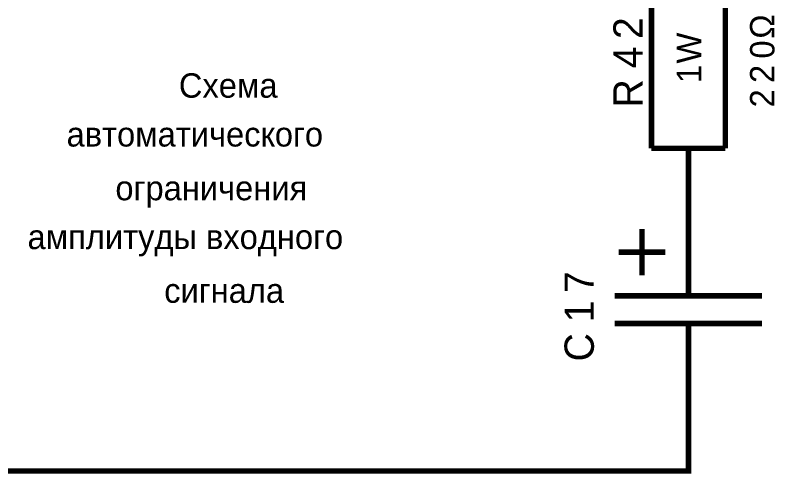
# Model space of a CAD drawing. Header units: millimetres. Extents: x 0 to 420, y 0 to 297.
# Drawn here: x 141.01 to 182.21, y 152.34 to 177.22 of the extents above; entities that cross this region are included whole.
import ezdxf

# ---------------------------------------------------------------- set-up
doc = ezdxf.new("R2010")
doc.units = ezdxf.units.MM
doc.layers.add('Sheet', color=255, linetype='Continuous')

msp = doc.modelspace()

# ---------------------------------------------------------------- linework, layer by layer
at = {"layer": 'Sheet', "const_width": 0.3}
for points in [[(175.524, 169.993), (175.524, 179.995)], [(179.529, 169.993), (179.529, 179.995)], [(175.524, 169.993), (179.529, 169.993)], [(177.527, 169.993), (177.527, 167.493)], [(177.527, 167.493), (177.527, 164.993)], [(175.011, 163.105), (175.011, 165.622)], [(177.527, 161.995), (177.527, 164.993)], [(173.737, 164.363), (176.269, 164.363)], [(173.521, 161.995), (181.516, 161.995)], [(173.521, 160.489), (181.516, 160.489)], [(177.527, 160.489), (177.527, 157.491)], [(127.543, 152.491), (177.527, 152.491), (177.527, 157.491)]]:
    msp.add_lwpolyline(points, dxfattribs=at)

# ---------------------------------------------------------------- texts
at = {"layer": 'Sheet'}
for s, height, p in [('Ω', 1.325, (182.194, 175.921)), ('2', 1.59, (175.044, 175.921)), ('W', 1.325, (178.222, 174.597)), ('0', 1.325, (182.194, 174.862)), ('4', 1.59, (175.044, 174.332)), ('1', 1.325, (178.222, 173.537)), ('2', 1.325, (182.194, 173.537)), ('R', 1.59, (175.044, 172.212)), ('2', 1.325, (182.194, 172.212)), ('7', 1.59, (172.396, 162.145)), ('1', 1.59, (172.396, 160.555)), ('C', 1.59, (172.396, 158.435))]:
    msp.add_text(s, height=height, rotation=90, dxfattribs=at).set_placement(p)
for s, height, p in [('Схема ', 1.3247, (149.887, 172.742)), ('автоматического ', 1.32471, (143.796, 170.093)), ('ограничения ', 1.32471, (146.444, 167.178)), ('амплитуды входного ', 1.32471, (141.677, 164.529)), ('сигнала', 1.3247, (149.092, 161.615))]:
    msp.add_text(s, height=height, dxfattribs=at).set_placement(p)

doc.saveas('drawing.dxf')
